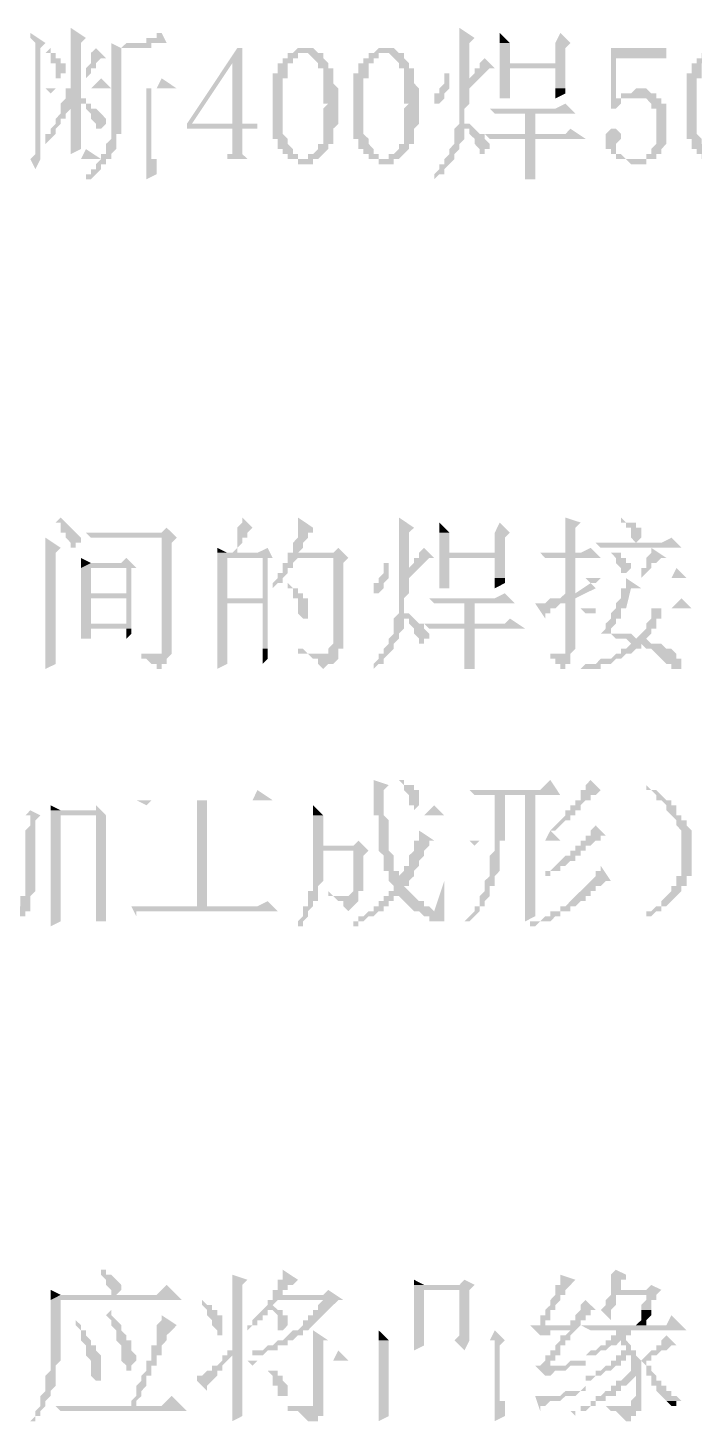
# Model space of a CAD drawing. Extents: x 51 to 246, y 3 to 417.
# Drawn here: x 192.93 to 198.52, y 320.38 to 332.06 of the extents above; entities that cross this region are included whole.
import ezdxf

# ---------------------------------------------------------------- set-up
doc = ezdxf.new("R2010")
doc.units = 0
doc.header["$MEASUREMENT"] = 0
doc.layers.add('_____1', color=160, linetype='Continuous')

msp = doc.modelspace()

# ---------------------------------------------------------------- hatches: boundary and pattern name
at = {"layer": '_____1'}
for points in [[(193.294, 332.062), (193.294, 331.554), (193.379, 331.554), (193.379, 331.935), (193.421, 331.978)], [(196.554, 332.062), (196.554, 331.597), (196.638, 331.597), (196.638, 331.935), (196.681, 331.978)], [(192.955, 332.02), (192.955, 331.978), (192.998, 331.935), (192.998, 331.004), (192.955, 330.962), (193.04, 330.962), (193.04, 331.893), (193.082, 331.935)], [(194.056, 332.02), (194.014, 332.02), (194.014, 331.978), (193.929, 331.978), (193.929, 331.935), (193.76, 331.935), (193.717, 331.893), (193.971, 331.893), (193.971, 331.935), (194.098, 331.935)], [(196.892, 332.02), (196.892, 331.935), (196.977, 331.935)], [(197.4, 332.02), (197.358, 331.935), (196.892, 331.935), (196.892, 331.766), (196.977, 331.766), (196.977, 331.935), (197.485, 331.935)], [(193.125, 331.893), (193.082, 331.851), (193.125, 331.851), (193.125, 331.766), (193.167, 331.766), (193.167, 331.639), (193.209, 331.639), (193.209, 331.681), (193.252, 331.681), (193.252, 331.766), (193.209, 331.766), (193.209, 331.808), (193.167, 331.808), (193.167, 331.851), (193.125, 331.851)], [(193.506, 331.893), (193.463, 331.851), (193.463, 331.766), (193.421, 331.724), (193.421, 331.639), (193.379, 331.639), (193.421, 331.639), (193.463, 331.681), (193.463, 331.724), (193.506, 331.724), (193.506, 331.766), (193.548, 331.808), (193.59, 331.808)], [(193.633, 331.935), (193.633, 331.554), (193.717, 331.554), (193.717, 331.893), (193.887, 331.893), (193.717, 331.893)], [(194.733, 331.893), (194.691, 331.893), (194.268, 331.258), (194.268, 331.216), (194.649, 331.216), (194.649, 331.004), (194.606, 331.004), (194.606, 330.962), (194.479, 330.962), (194.86, 330.962), (194.776, 330.962), (194.733, 331.004), (194.733, 331.216), (194.86, 331.216), (194.86, 331.258), (194.31, 331.258), (194.649, 331.766)], [(194.733, 331.893), (194.649, 331.766), (194.649, 331.258), (194.31, 331.258), (194.733, 331.258)], [(195.114, 331.851), (195.114, 331.808), (195.072, 331.808), (195.072, 331.766), (195.03, 331.766), (195.03, 331.681), (194.987, 331.681), (194.987, 331.131), (195.03, 331.131), (195.03, 331.046), (195.072, 331.046), (195.072, 331.004), (195.114, 331.004), (195.114, 330.962), (195.199, 330.962), (195.199, 330.919), (195.326, 330.919), (195.326, 330.962), (195.368, 330.962), (195.199, 330.962), (195.199, 331.004), (195.157, 331.004), (195.157, 331.046), (195.114, 331.089), (195.114, 331.131), (195.072, 331.173), (195.072, 331.639), (195.114, 331.639), (195.114, 331.766), (195.157, 331.766), (195.157, 331.808), (195.199, 331.808), (195.199, 331.851), (195.241, 331.851)], [(195.241, 331.893), (195.199, 331.893), (195.157, 331.851), (195.114, 331.851), (195.284, 331.851), (195.326, 331.808), (195.368, 331.766), (195.368, 331.724), (195.411, 331.724), (195.411, 331.427), (195.453, 331.427), (195.411, 331.385), (195.411, 331.089), (195.368, 331.089), (195.368, 331.046), (195.326, 331.004), (195.284, 331.004), (195.284, 330.962), (195.241, 330.962), (195.368, 330.962), (195.453, 331.046), (195.453, 331.089), (195.495, 331.089), (195.495, 331.216), (195.538, 331.258), (195.538, 331.554), (195.495, 331.597), (195.495, 331.724), (195.453, 331.724), (195.453, 331.766), (195.411, 331.808), (195.411, 331.851), (195.368, 331.851), (195.326, 331.893), (195.284, 331.893)], [(195.792, 331.851), (195.792, 331.808), (195.749, 331.808), (195.749, 331.766), (195.707, 331.766), (195.707, 331.681), (195.665, 331.681), (195.665, 331.131), (195.707, 331.131), (195.707, 331.046), (195.749, 331.046), (195.749, 331.004), (195.792, 331.004), (195.792, 330.962), (195.876, 330.962), (195.876, 330.919), (196.003, 330.919), (196.003, 330.962), (196.046, 330.962), (195.876, 330.962), (195.876, 331.004), (195.834, 331.004), (195.834, 331.046), (195.792, 331.089), (195.792, 331.131), (195.749, 331.173), (195.749, 331.639), (195.792, 331.639), (195.792, 331.766), (195.834, 331.766), (195.834, 331.808), (195.876, 331.808), (195.876, 331.851), (195.919, 331.851)], [(195.919, 331.893), (195.876, 331.893), (195.834, 331.851), (195.792, 331.851), (195.961, 331.851), (196.046, 331.766), (196.046, 331.724), (196.088, 331.724), (196.088, 331.427), (196.13, 331.427), (196.088, 331.385), (196.088, 331.089), (196.046, 331.089), (196.046, 331.046), (196.003, 331.004), (195.961, 331.004), (195.961, 330.962), (195.919, 330.962), (196.046, 330.962), (196.13, 331.046), (196.13, 331.089), (196.173, 331.089), (196.173, 331.216), (196.215, 331.258), (196.215, 331.554), (196.173, 331.597), (196.173, 331.724), (196.13, 331.724), (196.13, 331.766), (196.088, 331.808), (196.088, 331.851), (196.046, 331.851), (196.003, 331.893), (195.961, 331.893)], [(197.485, 331.935), (197.358, 331.935), (197.358, 331.766), (196.892, 331.766), (196.892, 331.724), (197.358, 331.724), (197.358, 331.554), (196.892, 331.554), (196.892, 331.47), (196.977, 331.47), (196.977, 331.554), (197.443, 331.554), (197.443, 331.893)], [(198.289, 331.893), (197.824, 331.893), (197.824, 331.385), (197.866, 331.385), (197.908, 331.427), (197.866, 331.427), (197.866, 331.808), (198.289, 331.808)], [(198.586, 331.851), (198.586, 331.808), (198.543, 331.808), (198.543, 331.766), (198.501, 331.766), (198.501, 331.681), (198.459, 331.681), (198.459, 331.131), (198.501, 331.131), (198.501, 331.046), (198.543, 331.046), (198.543, 331.004), (198.586, 331.004), (198.586, 330.962), (198.67, 330.962), (198.67, 330.919), (198.797, 330.919), (198.797, 330.962), (198.84, 330.962), (198.67, 330.962), (198.67, 331.004), (198.628, 331.004), (198.628, 331.046), (198.586, 331.089), (198.586, 331.131), (198.543, 331.173), (198.543, 331.639), (198.586, 331.639), (198.586, 331.766), (198.628, 331.766), (198.628, 331.808), (198.67, 331.808), (198.67, 331.851), (198.713, 331.851)], [(196.765, 331.808), (196.723, 331.766), (196.723, 331.724), (196.681, 331.724), (196.681, 331.681), (196.638, 331.639), (196.638, 331.597), (196.554, 331.597), (196.554, 331.258), (196.511, 331.216), (196.638, 331.216), (196.638, 331.173), (196.681, 331.131), (196.681, 331.089), (196.723, 331.046), (196.723, 331.004), (196.765, 331.004), (196.765, 331.046), (196.808, 331.046), (196.808, 331.089), (196.765, 331.131), (196.765, 331.173), (196.723, 331.173), (196.638, 331.258), (196.596, 331.258), (196.596, 331.385), (196.638, 331.427), (196.638, 331.554), (196.808, 331.724), (196.85, 331.724)], [(196.892, 331.724), (196.892, 331.554), (196.977, 331.554), (196.977, 331.724), (197.358, 331.724)], [(193.548, 331.639), (193.463, 331.554), (193.082, 331.554), (193.125, 331.512), (193.167, 331.554), (193.633, 331.554)], [(194.056, 331.639), (194.014, 331.554), (193.633, 331.554), (193.633, 331.131), (193.59, 331.089), (193.59, 331.004), (193.548, 331.004), (193.548, 330.962), (193.506, 330.919), (193.506, 330.877), (193.463, 330.877), (193.463, 330.835), (193.421, 330.835), (193.421, 330.792), (193.379, 330.792), (193.463, 330.792), (193.548, 330.877), (193.548, 330.919), (193.59, 330.919), (193.59, 330.962), (193.633, 330.962), (193.633, 331.004), (193.675, 331.046), (193.675, 331.173), (193.717, 331.173), (193.717, 331.554), (194.183, 331.554)], [(196.469, 331.681), (196.427, 331.681), (196.427, 331.597), (196.384, 331.554), (196.384, 331.512), (196.342, 331.512), (196.342, 331.427), (196.384, 331.427), (196.427, 331.47), (196.427, 331.512), (196.469, 331.554), (196.469, 331.639)], [(193.379, 331.554), (193.252, 331.554), (193.252, 331.47), (193.209, 331.427), (193.209, 331.343), (193.167, 331.3), (193.167, 331.258), (193.125, 331.216), (193.125, 331.173), (193.082, 331.173), (193.082, 331.089), (193.167, 331.173), (193.167, 331.216), (193.209, 331.258), (193.209, 331.3), (193.252, 331.3), (193.252, 331.343), (193.294, 331.385), (193.294, 331.427), (193.379, 331.427), (193.379, 331.47), (193.421, 331.47), (193.379, 331.47)], [(193.971, 331.554), (193.929, 331.554), (193.929, 330.792), (194.014, 330.835), (194.014, 330.962), (193.971, 330.962), (193.971, 331.046)], [(197.908, 331.512), (197.908, 331.47), (197.866, 331.47), (197.866, 331.427), (197.908, 331.427), (197.908, 331.47), (198.035, 331.47)], [(198.078, 331.554), (198.035, 331.554), (197.993, 331.512), (197.908, 331.512), (198.035, 331.47), (198.12, 331.47), (198.162, 331.427), (198.162, 331.385), (198.205, 331.385), (198.205, 331.089), (198.162, 331.046), (198.162, 331.004), (198.12, 331.004), (198.12, 330.962), (197.908, 330.962), (197.951, 330.962), (197.993, 330.919), (198.12, 330.919), (198.12, 330.962), (198.205, 330.962), (198.205, 331.004), (198.247, 331.004), (198.247, 331.046), (198.289, 331.089), (198.289, 331.427), (198.247, 331.427), (198.247, 331.47), (198.205, 331.47), (198.205, 331.512), (198.162, 331.512), (198.12, 331.554)], [(193.379, 331.427), (193.294, 331.427), (193.294, 331.004), (193.379, 331.046), (193.379, 331.385)], [(193.421, 331.47), (193.379, 331.47), (193.379, 331.427), (193.421, 331.427), (193.421, 331.385), (193.463, 331.343), (193.463, 331.3), (193.506, 331.258), (193.506, 331.216), (193.548, 331.216), (193.59, 331.258), (193.59, 331.3), (193.506, 331.385), (193.463, 331.385), (193.463, 331.427), (193.421, 331.427)], [(197.443, 331.427), (197.358, 331.385), (196.808, 331.385), (196.85, 331.343), (197.527, 331.343)], [(196.511, 331.216), (196.511, 331.089), (196.469, 331.046), (196.469, 331.004), (196.427, 330.962), (196.427, 330.919), (196.384, 330.919), (196.384, 330.877), (196.342, 330.835), (196.342, 330.792), (196.3, 330.792), (196.342, 330.792), (196.384, 330.835), (196.427, 330.835), (196.427, 330.877), (196.511, 330.962), (196.511, 331.004), (196.554, 331.046), (196.554, 331.089), (196.596, 331.131), (196.596, 331.216)], [(197.485, 331.216), (197.443, 331.173), (196.765, 331.173), (196.808, 331.131), (197.612, 331.131)], [(197.824, 331.216), (197.781, 331.173), (197.781, 331.046), (197.824, 331.046), (197.824, 331.004), (197.866, 331.004), (197.866, 330.962), (198.035, 330.962), (197.951, 330.962), (197.908, 331.004), (197.866, 331.004), (197.866, 331.089), (197.908, 331.131), (197.908, 331.173), (197.866, 331.216)], [(193.421, 331.046), (193.379, 330.962), (192.955, 330.962), (192.998, 330.877), (193.04, 330.962), (193.548, 330.962)], [(194.098, 327.871), (194.056, 327.829), (193.421, 327.829), (193.463, 327.787), (194.183, 327.787)], [(194.733, 327.956), (194.733, 327.914), (194.691, 327.871), (194.691, 327.702), (194.649, 327.66), (194.691, 327.66), (194.691, 327.702), (194.733, 327.744), (194.733, 327.787), (194.776, 327.787), (194.776, 327.829), (194.818, 327.871)], [(195.199, 327.956), (195.199, 327.787), (195.157, 327.744), (195.157, 327.66), (195.114, 327.66), (195.114, 327.617), (195.495, 327.617), (195.495, 326.898), (195.453, 326.855), (195.453, 326.813), (195.411, 326.813), (195.538, 326.813), (195.538, 326.855), (195.58, 326.855), (195.58, 327.575), (195.622, 327.617), (195.199, 327.66), (195.241, 327.702), (195.241, 327.744), (195.284, 327.787), (195.284, 327.829), (195.326, 327.829), (195.326, 327.871)], [(196.046, 327.956), (196.046, 327.49), (196.13, 327.49), (196.13, 327.829), (196.173, 327.871)], [(196.384, 327.914), (196.384, 327.829), (196.469, 327.829)], [(196.892, 327.914), (196.85, 327.829), (196.384, 327.829), (196.384, 327.66), (196.469, 327.66), (196.469, 327.829), (196.977, 327.829)], [(197.443, 327.956), (197.443, 327.66), (197.527, 327.66), (197.527, 327.871), (197.57, 327.914)], [(193.082, 327.787), (193.082, 326.686), (193.167, 326.728), (193.167, 327.66), (193.209, 327.702)], [(194.183, 327.787), (194.056, 327.787), (194.056, 326.813), (193.844, 326.813), (193.887, 326.813), (193.887, 326.771), (193.929, 326.771), (193.971, 326.728), (194.014, 326.728), (194.014, 326.686), (194.056, 326.686), (194.056, 326.728), (194.098, 326.728), (194.098, 326.771), (194.141, 326.813), (194.141, 327.744)], [(196.977, 327.829), (196.85, 327.829), (196.85, 327.66), (196.384, 327.66), (196.384, 327.617), (196.85, 327.617), (196.85, 327.448), (196.384, 327.448), (196.384, 327.363), (196.469, 327.363), (196.469, 327.448), (196.935, 327.448), (196.935, 327.787)], [(198.332, 327.787), (198.247, 327.744), (197.697, 327.744), (197.739, 327.702), (198.416, 327.702)], [(193.379, 327.617), (193.379, 327.533), (193.463, 327.575)], [(193.76, 327.617), (193.717, 327.575), (193.463, 327.575), (193.379, 327.533), (193.379, 327.321), (193.463, 327.321), (193.463, 327.533), (193.844, 327.533)], [(194.522, 327.702), (194.522, 327.66), (194.606, 327.66)], [(194.945, 327.702), (194.86, 327.66), (194.522, 327.66), (194.522, 327.279), (194.606, 327.279), (194.606, 327.617), (194.987, 327.617)], [(194.987, 327.617), (194.903, 327.617), (194.903, 327.279), (194.522, 327.279), (194.522, 326.686), (194.606, 326.728), (194.606, 326.855), (194.945, 326.855), (194.606, 326.855), (194.606, 327.236), (194.903, 327.236), (194.945, 327.279), (194.945, 327.617)], [(195.114, 327.617), (195.114, 327.575), (195.072, 327.575), (195.072, 327.49), (195.03, 327.49), (195.03, 327.448), (194.987, 327.406), (194.987, 327.363), (195.03, 327.406), (195.072, 327.406), (195.072, 327.448), (195.114, 327.49), (195.114, 327.533), (195.157, 327.533), (195.157, 327.575), (195.199, 327.617), (195.495, 327.617)], [(195.538, 327.702), (195.495, 327.66), (195.199, 327.66), (195.622, 327.617)], [(196.257, 327.702), (196.215, 327.66), (196.215, 327.617), (196.173, 327.617), (196.173, 327.575), (196.13, 327.533), (196.13, 327.49), (196.046, 327.49), (196.046, 327.152), (196.003, 327.109), (196.13, 327.109), (196.13, 327.067), (196.173, 327.025), (196.173, 326.982), (196.215, 326.94), (196.215, 326.898), (196.257, 326.898), (196.257, 326.94), (196.3, 326.94), (196.3, 326.982), (196.257, 327.025), (196.257, 327.067), (196.215, 327.067), (196.13, 327.152), (196.088, 327.152), (196.088, 327.279), (196.13, 327.321), (196.13, 327.448), (196.173, 327.49), (196.215, 327.533), (196.3, 327.617), (196.342, 327.617)], [(196.384, 327.617), (196.384, 327.448), (196.469, 327.448), (196.469, 327.617), (196.85, 327.617)], [(197.654, 327.702), (197.57, 327.66), (197.231, 327.66), (197.273, 327.617), (197.739, 327.617)], [(197.824, 327.702), (197.824, 327.66), (197.866, 327.617), (197.866, 327.575), (197.908, 327.533), (197.908, 327.49), (197.951, 327.49), (197.993, 327.533), (197.993, 327.575), (197.951, 327.575), (197.951, 327.617), (197.908, 327.617), (197.908, 327.66), (197.824, 327.66)], [(198.162, 327.702), (198.162, 327.66), (198.12, 327.617), (198.12, 327.533), (198.078, 327.533), (198.078, 327.448), (198.12, 327.49), (198.162, 327.533), (198.162, 327.575), (198.205, 327.575), (198.247, 327.617), (198.289, 327.617)], [(193.844, 327.533), (193.76, 327.533), (193.76, 327.321), (193.379, 327.321), (193.379, 327.067), (193.463, 327.067), (193.463, 327.279), (193.802, 327.279), (193.802, 327.533)], [(195.961, 327.575), (195.919, 327.575), (195.919, 327.49), (195.876, 327.448), (195.876, 327.406), (195.834, 327.406), (195.834, 327.321), (195.876, 327.321), (195.919, 327.363), (195.919, 327.406), (195.961, 327.448), (195.961, 327.533)], [(198.374, 327.533), (198.332, 327.448), (197.612, 327.448), (197.654, 327.406), (197.697, 327.406), (197.739, 327.448), (198.459, 327.448)], [(197.654, 327.406), (197.527, 327.321), (197.443, 327.321), (197.4, 327.279), (197.316, 327.279), (197.273, 327.236), (197.443, 327.236), (197.443, 326.813), (197.4, 326.813), (197.485, 326.813), (197.527, 326.855), (197.527, 327.279), (197.697, 327.363)], [(197.951, 327.448), (197.951, 327.363), (197.908, 327.363), (197.908, 327.279), (197.866, 327.236), (197.866, 327.194), (197.951, 327.194), (197.993, 327.363), (198.078, 327.363)], [(194.945, 327.279), (194.903, 327.236), (194.903, 326.855), (194.606, 326.855), (194.945, 326.855), (194.945, 327.236)], [(196.935, 327.321), (196.85, 327.279), (196.3, 327.279), (196.342, 327.236), (197.019, 327.236)], [(198.416, 327.279), (198.332, 327.194), (197.57, 327.194), (197.612, 327.152), (197.697, 327.152), (197.697, 327.194), (198.501, 327.194)], [(197.273, 327.236), (197.189, 327.236), (197.273, 327.109), (197.273, 327.152), (197.316, 327.152), (197.316, 327.194), (197.358, 327.194), (197.4, 327.236), (197.443, 327.236)], [(197.908, 327.194), (197.866, 327.194), (197.824, 327.152), (197.824, 327.109), (197.781, 327.067), (197.781, 327.025), (197.739, 326.982), (197.824, 326.982), (197.866, 326.94), (197.951, 326.94), (197.993, 326.898), (198.078, 326.898), (198.12, 326.855), (198.162, 326.855), (198.289, 326.728), (198.332, 326.728), (198.332, 326.686), (198.416, 326.686), (198.416, 326.771), (198.374, 326.771), (198.374, 326.813), (198.332, 326.855), (198.289, 326.855), (198.247, 326.898), (198.162, 326.898), (198.12, 326.94), (198.035, 326.94), (197.993, 326.982), (197.824, 326.982), (197.824, 327.025), (197.866, 327.067), (197.866, 327.109), (197.908, 327.109), (197.908, 327.152)], [(198.247, 327.194), (198.162, 327.194), (198.162, 327.109), (198.12, 327.067), (198.12, 327.025), (198.035, 326.94), (198.12, 326.94), (198.162, 326.982), (198.162, 327.025), (198.205, 327.025), (198.205, 327.109), (198.247, 327.109), (198.247, 327.152)], [(196.003, 327.109), (196.003, 326.982), (195.961, 326.94), (195.961, 326.898), (195.919, 326.855), (195.919, 326.813), (195.876, 326.813), (195.876, 326.771), (195.834, 326.728), (195.834, 326.686), (195.792, 326.686), (195.834, 326.686), (195.876, 326.728), (195.919, 326.728), (195.919, 326.771), (196.003, 326.855), (196.003, 326.898), (196.046, 326.94), (196.046, 326.982), (196.088, 327.025), (196.088, 327.109)], [(196.977, 327.109), (196.935, 327.067), (196.257, 327.067), (196.3, 327.025), (197.104, 327.025)], [(193.844, 326.855), (193.844, 326.813), (194.014, 326.813), (193.844, 326.813)], [(194.945, 326.855), (194.903, 326.855), (194.903, 326.728), (194.945, 326.771), (194.945, 326.813)], [(197.993, 326.898), (197.951, 326.855), (197.908, 326.855), (197.908, 326.813), (197.866, 326.813), (197.824, 326.771), (197.739, 326.771), (197.697, 326.728), (197.612, 326.728), (197.57, 326.686), (197.527, 326.686), (197.739, 326.686), (197.739, 326.728), (197.824, 326.728), (197.866, 326.771), (197.908, 326.771), (197.951, 326.813), (197.993, 326.813), (198.035, 326.855), (198.078, 326.855), (198.078, 326.898)], [(195.834, 325.755), (195.834, 325.458), (195.919, 325.458), (195.919, 325.67), (195.961, 325.712)], [(196.046, 325.755), (196.088, 325.712), (196.088, 325.67), (196.13, 325.628), (196.13, 325.543), (196.173, 325.543), (196.173, 325.501), (196.215, 325.543), (196.215, 325.67), (196.173, 325.67), (196.173, 325.712), (196.088, 325.712), (196.088, 325.755)], [(197.316, 325.755), (197.231, 325.67), (196.638, 325.67), (196.681, 325.628), (197.4, 325.628)], [(197.654, 325.755), (197.612, 325.712), (197.612, 325.67), (197.57, 325.67), (197.57, 325.585), (197.527, 325.585), (197.527, 325.543), (197.485, 325.543), (197.485, 325.501), (197.443, 325.501), (197.443, 325.458), (197.4, 325.416), (197.358, 325.374), (197.316, 325.331), (197.358, 325.331), (197.4, 325.374), (197.443, 325.416), (197.485, 325.416), (197.485, 325.458), (197.527, 325.458), (197.527, 325.501), (197.57, 325.501), (197.57, 325.543), (197.612, 325.585), (197.654, 325.585), (197.654, 325.628), (197.697, 325.628), (197.739, 325.67)], [(194.86, 325.67), (194.818, 325.585), (193.844, 325.585), (193.929, 325.543), (193.971, 325.585), (194.987, 325.585)], [(193.506, 325.543), (193.506, 325.501), (193.125, 325.501), (193.125, 324.739), (193.209, 324.739), (193.209, 325.458), (193.59, 325.458)], [(193.125, 325.543), (193.125, 325.501), (193.209, 325.501)], [(196.342, 325.543), (196.257, 325.458), (195.326, 325.458), (195.326, 324.823), (195.284, 324.823), (195.284, 324.696), (195.241, 324.696), (195.241, 324.612), (195.199, 324.569), (195.199, 324.527), (195.241, 324.527), (195.241, 324.569), (195.284, 324.612), (195.284, 324.654), (195.326, 324.696), (195.326, 324.739), (195.368, 324.739), (195.368, 324.866), (195.411, 324.908), (195.411, 325.162), (195.792, 325.162), (195.411, 325.204), (195.411, 325.458), (196.427, 325.458)], [(195.326, 325.543), (195.326, 325.458), (195.411, 325.458)], [(196.85, 325.628), (196.85, 325.247), (196.935, 325.247), (196.935, 325.628), (197.104, 325.628)], [(197.189, 325.628), (196.85, 325.628), (197.104, 325.628), (197.104, 325.247), (197.189, 325.247)], [(192.659, 325.458), (192.659, 325.077), (192.617, 325.077), (192.617, 324.908), (192.574, 324.866), (192.574, 324.823), (192.532, 324.781), (192.532, 324.739), (192.49, 324.696), (192.49, 324.654), (192.363, 324.527), (192.405, 324.527), (192.574, 324.696), (192.574, 324.739), (192.617, 324.781), (192.617, 324.823), (192.659, 324.866), (192.659, 324.95), (192.701, 324.95), (192.701, 325.162), (192.744, 325.204), (192.744, 325.458), (192.955, 325.458)], [(192.955, 325.501), (192.913, 325.458), (192.405, 325.458), (192.447, 325.416), (192.49, 325.416), (192.49, 325.458), (193.04, 325.458)], [(193.04, 325.458), (192.659, 325.458), (192.955, 325.458), (192.955, 325.374), (192.913, 325.331), (192.913, 324.781), (192.871, 324.781), (192.871, 324.696), (192.828, 324.696), (192.955, 324.696), (192.955, 324.781), (192.998, 324.823), (192.998, 325.416)], [(195.919, 325.458), (195.876, 325.458), (195.876, 325.162), (195.919, 325.12), (195.919, 324.993), (195.961, 324.993), (195.961, 324.95), (196.046, 324.95), (196.046, 324.993), (196.003, 324.993), (196.003, 325.12), (195.961, 325.162), (195.961, 325.416)], [(196.215, 325.331), (196.215, 325.247), (196.173, 325.247), (196.173, 325.162), (196.13, 325.12), (196.13, 325.035), (196.088, 325.035), (196.088, 324.993), (196.046, 324.95), (195.961, 324.95), (195.961, 324.908), (196.003, 324.866), (196.003, 324.823), (195.961, 324.823), (195.961, 324.781), (196.046, 324.781), (196.173, 324.654), (196.342, 324.654), (196.3, 324.696), (196.257, 324.696), (196.257, 324.739), (196.215, 324.739), (196.088, 324.866), (196.13, 324.866), (196.13, 324.908), (196.173, 324.95), (196.173, 324.993), (196.215, 325.035), (196.215, 325.077), (196.257, 325.12), (196.257, 325.162), (196.3, 325.204), (196.3, 325.247), (196.342, 325.247)], [(197.316, 325.331), (197.273, 325.247), (196.638, 325.247), (196.681, 325.204), (196.723, 325.247), (197.4, 325.247)], [(197.697, 325.374), (197.654, 325.331), (197.654, 325.289), (197.612, 325.289), (197.612, 325.247), (197.57, 325.247), (197.57, 325.204), (197.527, 325.204), (197.527, 325.162), (197.485, 325.162), (197.485, 325.12), (197.443, 325.12), (197.316, 324.993), (197.273, 324.993), (197.273, 324.95), (197.316, 324.95), (197.316, 324.993), (197.4, 324.993), (197.4, 325.035), (197.443, 325.035), (197.485, 325.077), (197.527, 325.077), (197.527, 325.12), (197.57, 325.12), (197.57, 325.162), (197.612, 325.162), (197.612, 325.204), (197.654, 325.204), (197.697, 325.247), (197.739, 325.247), (197.739, 325.289), (197.781, 325.289)], [(195.707, 325.247), (195.665, 325.204), (195.411, 325.204), (195.792, 325.162)], [(196.85, 325.247), (196.85, 325.162), (196.808, 325.12), (196.808, 324.95), (196.765, 324.908), (196.765, 324.823), (196.723, 324.781), (196.723, 324.696), (196.681, 324.696), (196.681, 324.654), (196.596, 324.569), (196.596, 324.527), (196.596, 324.569), (196.638, 324.569), (196.723, 324.654), (196.723, 324.696), (196.765, 324.696), (196.765, 324.739), (196.808, 324.781), (196.808, 324.866), (196.85, 324.866), (196.85, 324.95), (196.892, 324.993), (196.892, 325.247), (197.104, 325.247)], [(197.189, 325.247), (196.85, 325.247), (197.104, 325.247), (197.104, 324.569), (197.189, 324.612), (197.189, 325.204)], [(195.792, 325.162), (195.665, 325.162), (195.665, 324.823), (195.622, 324.781), (195.707, 324.781), (195.707, 324.823), (195.749, 324.823), (195.749, 325.12)], [(197.739, 325.035), (197.739, 324.993), (197.697, 324.993), (197.697, 324.95), (197.485, 324.739), (197.443, 324.696), (197.4, 324.696), (197.4, 324.654), (197.316, 324.654), (197.316, 324.612), (197.273, 324.612), (197.231, 324.569), (197.146, 324.569), (197.146, 324.527), (197.189, 324.527), (197.231, 324.569), (197.316, 324.569), (197.358, 324.612), (197.4, 324.612), (197.4, 324.654), (197.485, 324.654), (197.485, 324.696), (197.527, 324.696), (197.57, 324.739), (197.612, 324.739), (197.612, 324.781), (197.654, 324.781), (197.654, 324.823), (197.697, 324.823), (197.697, 324.866), (197.739, 324.866), (197.781, 324.908), (197.824, 324.908)], [(194.945, 324.739), (194.86, 324.696), (193.802, 324.696), (193.844, 324.612), (193.844, 324.654), (195.03, 324.654)], [(195.961, 324.781), (195.919, 324.781), (195.919, 324.739), (195.876, 324.739), (195.876, 324.696), (195.834, 324.696), (195.834, 324.654), (195.792, 324.654), (195.749, 324.612), (195.707, 324.612), (195.707, 324.569), (195.665, 324.569), (195.665, 324.527), (195.707, 324.527), (195.707, 324.569), (195.749, 324.569), (195.792, 324.612), (195.834, 324.612), (195.876, 324.654), (195.919, 324.654), (195.919, 324.696), (195.961, 324.696), (195.961, 324.739), (196.003, 324.739), (196.003, 324.781), (196.046, 324.781)], [(193.548, 321.648), (193.548, 321.606), (193.59, 321.564), (193.59, 321.521), (193.633, 321.479), (193.633, 321.437), (193.675, 321.437), (193.717, 321.479), (193.717, 321.521), (193.675, 321.564), (193.633, 321.606), (193.59, 321.606), (193.59, 321.648)], [(194.649, 321.606), (194.649, 320.971), (194.606, 320.971), (194.606, 320.929), (194.564, 320.929), (194.564, 320.886), (194.522, 320.844), (194.479, 320.844), (194.479, 320.802), (194.437, 320.802), (194.395, 320.759), (194.352, 320.759), (194.352, 320.717), (194.437, 320.632), (194.437, 320.675), (194.522, 320.759), (194.522, 320.802), (194.564, 320.802), (194.564, 320.844), (194.606, 320.886), (194.649, 320.929), (194.649, 320.971), (194.733, 320.971), (194.733, 321.521), (194.776, 321.564)], [(195.072, 321.648), (195.072, 321.564), (195.03, 321.564), (195.03, 321.479), (194.987, 321.479), (194.987, 321.437), (195.072, 321.437), (195.072, 321.479), (195.114, 321.479), (195.114, 321.521), (195.157, 321.521), (195.199, 321.564)], [(196.596, 321.564), (196.554, 321.521), (196.173, 321.521), (196.173, 321.056), (195.876, 321.056), (196.173, 321.056), (196.173, 320.971), (196.257, 321.013), (196.257, 321.479), (196.554, 321.479), (196.681, 321.521)], [(196.173, 321.564), (196.173, 321.521), (196.257, 321.521)], [(197.4, 321.606), (197.4, 321.521), (197.358, 321.521), (197.358, 321.437), (197.316, 321.394), (197.316, 321.352), (197.273, 321.31), (197.273, 321.267), (197.231, 321.267), (197.231, 321.183), (197.146, 321.183), (197.231, 321.098), (197.316, 321.098), (197.316, 321.14), (197.527, 321.14), (197.231, 321.183), (197.273, 321.183), (197.273, 321.225), (197.316, 321.225), (197.316, 321.31), (197.358, 321.31), (197.358, 321.352), (197.4, 321.394), (197.4, 321.437), (197.443, 321.437), (197.443, 321.479), (197.485, 321.521), (197.527, 321.564)], [(197.866, 321.648), (197.824, 321.606), (197.824, 321.479), (197.908, 321.479), (197.908, 321.564), (197.951, 321.564), (197.951, 321.606)], [(194.098, 321.521), (194.014, 321.437), (193.209, 321.437), (193.125, 321.394), (193.125, 320.802), (193.082, 320.759), (193.082, 320.632), (193.04, 320.59), (193.04, 320.505), (192.998, 320.463), (192.998, 320.421), (192.955, 320.378), (192.998, 320.378), (192.998, 320.421), (193.04, 320.421), (193.04, 320.463), (193.082, 320.505), (193.082, 320.548), (193.125, 320.59), (193.125, 320.632), (193.167, 320.675), (193.167, 320.844), (193.209, 320.886), (193.209, 321.394), (194.225, 321.394)], [(193.125, 321.479), (193.125, 321.394), (193.209, 321.437)], [(195.453, 321.479), (195.411, 321.437), (194.987, 321.437), (195.411, 321.394), (195.368, 321.352), (195.368, 321.31), (195.326, 321.31), (195.326, 321.267), (195.284, 321.267), (195.284, 321.225), (195.241, 321.225), (195.241, 321.183), (195.199, 321.14), (195.157, 321.14), (195.072, 321.056), (195.03, 321.056), (194.987, 321.013), (194.945, 321.013), (194.903, 320.971), (194.818, 320.971), (194.818, 320.929), (194.776, 320.929), (194.903, 320.929), (194.945, 320.971), (195.03, 320.971), (195.03, 321.013), (195.114, 321.013), (195.114, 321.056), (195.157, 321.056), (195.199, 321.098), (195.241, 321.098), (195.241, 321.14), (195.284, 321.14), (195.326, 321.183), (195.368, 321.225), (195.538, 321.394), (195.58, 321.394)], [(194.987, 321.437), (194.987, 321.394), (194.945, 321.394), (194.945, 321.352), (195.03, 321.267), (195.03, 321.14), (195.072, 321.14), (195.114, 321.183), (195.114, 321.267), (195.072, 321.267), (195.072, 321.31), (195.03, 321.31), (194.987, 321.352), (195.03, 321.394), (195.411, 321.394)], [(196.681, 321.521), (196.554, 321.479), (196.554, 321.098), (196.511, 321.056), (196.638, 321.056), (196.638, 321.479)], [(198.162, 321.521), (198.12, 321.479), (197.824, 321.479), (197.824, 321.437), (197.781, 321.394), (197.781, 321.352), (197.739, 321.31), (197.824, 321.31), (197.866, 321.352), (197.866, 321.437), (198.12, 321.437), (198.247, 321.479)], [(198.247, 321.479), (198.12, 321.437), (198.12, 321.394), (198.078, 321.352), (198.078, 321.31), (197.739, 321.31), (197.824, 321.225), (197.824, 321.31), (198.162, 321.31), (198.162, 321.394), (198.205, 321.394), (198.205, 321.437)], [(193.633, 321.31), (193.59, 321.267), (193.633, 321.225), (193.633, 321.183), (193.675, 321.14), (193.675, 321.056), (193.717, 321.013), (193.717, 320.886), (193.76, 320.844), (193.76, 320.802), (193.802, 320.802), (193.802, 320.844), (193.844, 320.886), (193.844, 320.929), (193.802, 320.971), (193.802, 321.056), (193.76, 321.056), (193.76, 321.098), (193.717, 321.14), (193.717, 321.183), (193.675, 321.225), (193.633, 321.267)], [(194.945, 321.352), (194.818, 321.225), (194.818, 321.183), (194.776, 321.183), (194.776, 321.14), (194.818, 321.183), (194.86, 321.183), (194.86, 321.225), (194.903, 321.225), (194.903, 321.267), (194.945, 321.267), (194.945, 321.31), (194.987, 321.31)], [(197.612, 321.394), (197.57, 321.352), (197.57, 321.31), (197.527, 321.267), (197.527, 321.225), (197.485, 321.225), (197.485, 321.183), (197.231, 321.183), (197.527, 321.14), (197.57, 321.183), (197.57, 321.225), (197.612, 321.225), (197.612, 321.267), (197.654, 321.267), (197.654, 321.31), (197.697, 321.31)], [(198.162, 321.31), (198.078, 321.31), (198.078, 321.225), (198.035, 321.183), (198.12, 321.183), (198.12, 321.225), (198.162, 321.267)], [(193.336, 321.225), (193.336, 321.183), (193.379, 321.14), (193.379, 321.056), (193.421, 321.013), (193.421, 320.929), (193.463, 320.886), (193.463, 320.759), (193.506, 320.717), (193.548, 320.717), (193.548, 320.929), (193.506, 320.971), (193.506, 321.013), (193.463, 321.013), (193.463, 321.056), (193.421, 321.098), (193.421, 321.14), (193.379, 321.14), (193.379, 321.183)], [(194.056, 321.267), (194.056, 321.225), (194.014, 321.183), (194.014, 321.013), (193.971, 321.013), (193.971, 320.886), (193.929, 320.886), (193.929, 320.802), (193.887, 320.759), (193.887, 320.717), (193.844, 320.675), (193.844, 320.59), (193.802, 320.548), (193.802, 320.505), (193.844, 320.505), (193.844, 320.548), (193.887, 320.59), (193.887, 320.632), (193.929, 320.675), (193.929, 320.759), (193.971, 320.759), (193.971, 320.844), (194.014, 320.844), (194.014, 320.929), (194.056, 320.929), (194.056, 321.013), (194.098, 321.056), (194.098, 321.098), (194.141, 321.14), (194.183, 321.183)], [(198.332, 321.267), (198.289, 321.183), (197.57, 321.183), (197.654, 321.14), (198.459, 321.14)], [(195.326, 321.14), (195.326, 320.886), (195.411, 320.886), (195.411, 321.056), (195.453, 321.056)], [(195.876, 321.14), (195.876, 321.056), (195.961, 321.056)], [(196.85, 321.14), (196.808, 321.056), (196.511, 321.056), (196.85, 321.056), (196.85, 320.548), (195.961, 320.548), (196.935, 320.548), (196.892, 320.548), (196.892, 321.013), (196.935, 321.056)], [(198.035, 321.14), (197.866, 321.14), (197.866, 321.098), (197.824, 321.098), (197.824, 321.056), (197.781, 321.056), (197.781, 321.013), (197.739, 321.013), (197.697, 320.971), (197.654, 320.971), (197.612, 320.929), (197.57, 320.929), (197.697, 320.929), (197.739, 320.971), (197.781, 320.971), (197.824, 321.013), (197.866, 321.013), (197.908, 321.056), (197.951, 321.056), (197.951, 321.098), (197.993, 321.098), (197.993, 321.14)], [(198.289, 321.098), (198.247, 321.056), (198.247, 321.013), (198.205, 321.013), (198.205, 320.971), (198.162, 320.971), (198.12, 320.929), (198.078, 320.886), (198.162, 320.886), (198.162, 320.929), (198.205, 320.929), (198.247, 320.971), (198.289, 320.971), (198.332, 321.013), (198.374, 321.013)], [(194.733, 320.971), (194.649, 320.971), (194.649, 320.378), (194.733, 320.421), (194.733, 320.929)], [(195.538, 320.971), (195.495, 320.886), (194.776, 320.886), (194.818, 320.844), (194.86, 320.886), (195.622, 320.886)], [(195.876, 321.056), (195.876, 320.548), (196.85, 320.548), (196.85, 320.378), (196.935, 320.421), (196.935, 320.548), (195.961, 320.548), (195.961, 321.056), (196.173, 321.056)], [(196.511, 321.056), (196.596, 320.971), (196.638, 321.056), (196.85, 321.056)], [(197.951, 321.056), (197.908, 321.056), (197.908, 321.013), (197.951, 321.013), (197.951, 320.971), (197.908, 320.971), (197.908, 320.929), (197.993, 320.929), (197.993, 320.886), (198.078, 320.886), (198.12, 320.844), (198.12, 320.759), (198.162, 320.759), (198.162, 320.675), (198.205, 320.675), (198.205, 320.632), (198.289, 320.548), (198.459, 320.548), (198.416, 320.548), (198.374, 320.59), (198.332, 320.59), (198.332, 320.632), (198.289, 320.632), (198.289, 320.675), (198.247, 320.675), (198.247, 320.717), (198.205, 320.717), (198.205, 320.759), (198.162, 320.802), (198.162, 320.844), (198.12, 320.844), (198.12, 320.886), (198.078, 320.886), (198.035, 320.929), (198.035, 320.971), (197.993, 320.971), (197.993, 321.013)], [(195.411, 320.886), (195.326, 320.886), (195.326, 320.505), (195.284, 320.505), (195.114, 320.463), (195.199, 320.463), (195.284, 320.378), (195.368, 320.378), (195.368, 320.421), (195.411, 320.421), (195.411, 320.505)], [(197.612, 320.886), (197.485, 320.886), (197.443, 320.844), (197.316, 320.844), (197.612, 320.844)], [(197.908, 320.929), (197.866, 320.929), (197.866, 320.886), (197.824, 320.886), (197.824, 320.844), (197.781, 320.844), (197.739, 320.802), (197.697, 320.802), (197.697, 320.759), (197.612, 320.759), (197.612, 320.717), (197.57, 320.717), (197.654, 320.717), (197.697, 320.759), (197.739, 320.759), (197.781, 320.802), (197.824, 320.802), (197.866, 320.844), (197.908, 320.844), (197.908, 320.886), (197.951, 320.886), (197.951, 320.929), (197.993, 320.929)], [(197.993, 320.886), (197.993, 320.802), (197.951, 320.759), (198.035, 320.759), (198.035, 320.59), (197.993, 320.548), (197.993, 320.505), (197.908, 320.505), (198.078, 320.463), (198.078, 320.886)], [(194.945, 320.802), (194.987, 320.759), (194.987, 320.675), (195.03, 320.675), (195.03, 320.59), (195.114, 320.59), (195.114, 320.675), (195.072, 320.717), (195.072, 320.759), (195.03, 320.759), (195.03, 320.802), (194.987, 320.802)], [(197.951, 320.759), (197.908, 320.717), (197.866, 320.717), (197.866, 320.675), (197.824, 320.675), (197.824, 320.632), (197.781, 320.632), (197.739, 320.59), (197.697, 320.59), (197.697, 320.548), (197.654, 320.548), (197.654, 320.505), (197.57, 320.505), (197.57, 320.463), (197.485, 320.463), (197.527, 320.421), (197.527, 320.463), (197.612, 320.463), (197.654, 320.505), (197.697, 320.505), (197.697, 320.548), (197.781, 320.548), (197.781, 320.59), (197.866, 320.59), (197.866, 320.632), (197.908, 320.632), (197.908, 320.675), (197.951, 320.675), (198.035, 320.759)], [(197.612, 320.675), (197.57, 320.632), (197.443, 320.632), (197.4, 320.59), (197.189, 320.59), (197.231, 320.463), (197.231, 320.505), (197.273, 320.505), (197.316, 320.548), (197.4, 320.548), (197.443, 320.59), (197.527, 320.59), (197.57, 320.632), (197.612, 320.632)], [(194.141, 320.59), (194.056, 320.505), (193.167, 320.505), (193.209, 320.463), (194.268, 320.463)], [(195.876, 320.548), (195.876, 320.378), (195.961, 320.421), (195.961, 320.548), (196.85, 320.548)], [(197.781, 320.505), (197.824, 320.463), (197.866, 320.463), (197.908, 320.421), (197.951, 320.378), (197.993, 320.378), (197.993, 320.421), (198.035, 320.421), (198.035, 320.463), (198.078, 320.463), (197.908, 320.505), (197.824, 320.505)], [(198.289, 320.548), (198.332, 320.505), (198.374, 320.505), (198.374, 320.548), (198.416, 320.548)]]:
    msp.add_hatch(color=7, dxfattribs=at).paths.add_polyline_path(points, is_closed=False)
for points in [[(197.443, 331.554), (197.358, 331.554), (197.358, 331.47), (197.443, 331.512)], [(197.104, 331.343), (197.189, 331.343), (197.189, 331.173), (197.104, 331.173)], [(197.104, 330.792), (197.189, 330.792), (197.189, 331.131), (197.104, 331.131)], [(193.209, 327.956), (193.167, 327.914), (193.209, 327.914), (193.209, 327.829), (193.252, 327.829), (193.252, 327.787), (193.294, 327.744), (193.294, 327.702), (193.336, 327.702), (193.336, 327.744), (193.379, 327.744), (193.379, 327.787), (193.252, 327.914)], [(197.908, 327.956), (197.908, 327.914), (197.951, 327.914), (197.951, 327.871), (197.993, 327.871), (197.993, 327.787), (198.035, 327.744), (198.078, 327.787), (198.078, 327.871), (198.035, 327.871), (198.035, 327.914), (197.951, 327.914)], [(197.443, 327.617), (197.527, 327.617), (197.527, 327.321), (197.443, 327.321)], [(195.114, 327.406), (195.114, 327.363), (195.157, 327.363), (195.157, 327.279), (195.199, 327.279), (195.199, 327.152), (195.241, 327.109), (195.284, 327.109), (195.284, 327.279), (195.241, 327.279), (195.241, 327.321), (195.199, 327.321), (195.199, 327.363), (195.157, 327.363)], [(196.935, 327.448), (196.85, 327.448), (196.85, 327.363), (196.935, 327.406)], [(193.802, 327.279), (193.76, 327.279), (193.76, 327.067), (193.379, 327.067), (193.379, 326.94), (193.463, 326.94), (193.463, 327.025), (193.802, 327.025)], [(196.596, 327.236), (196.681, 327.236), (196.681, 327.067), (196.596, 327.067)], [(193.802, 327.025), (193.76, 327.025), (193.76, 326.94), (193.802, 326.982)], [(196.596, 326.686), (196.681, 326.686), (196.681, 327.025), (196.596, 327.025)], [(195.199, 326.855), (195.199, 326.813), (195.284, 326.813), (195.326, 326.771), (195.368, 326.771), (195.368, 326.728), (195.411, 326.686), (195.453, 326.728), (195.495, 326.728), (195.538, 326.771), (195.538, 326.813), (195.284, 326.813), (195.241, 326.855)], [(197.273, 326.813), (197.316, 326.813), (197.316, 326.771), (197.358, 326.771), (197.358, 326.728), (197.4, 326.728), (197.4, 326.686), (197.443, 326.686), (197.443, 326.728), (197.485, 326.728), (197.485, 326.813)], [(198.12, 325.712), (198.12, 325.67), (198.162, 325.67), (198.205, 325.628), (198.205, 325.585), (198.247, 325.585), (198.289, 325.543), (198.289, 325.501), (198.374, 325.416), (198.374, 325.374), (198.416, 325.331), (198.416, 324.95), (198.374, 324.95), (198.374, 324.866), (198.332, 324.866), (198.332, 324.823), (198.247, 324.739), (198.247, 324.696), (198.205, 324.696), (198.162, 324.654), (198.12, 324.654), (198.12, 324.612), (198.162, 324.612), (198.205, 324.654), (198.247, 324.654), (198.247, 324.696), (198.289, 324.696), (198.416, 324.823), (198.416, 324.866), (198.459, 324.866), (198.459, 324.95), (198.501, 324.95), (198.501, 325.331), (198.459, 325.374), (198.459, 325.416), (198.416, 325.416), (198.416, 325.458), (198.374, 325.458), (198.374, 325.543), (198.332, 325.543), (198.332, 325.585), (198.289, 325.585), (198.205, 325.67), (198.162, 325.67)], [(194.352, 325.585), (194.437, 325.585), (194.437, 324.696), (194.352, 324.696)], [(193.59, 325.458), (193.506, 325.458), (193.506, 324.739), (193.125, 324.739), (193.125, 324.527), (193.209, 324.569), (193.209, 324.739), (193.59, 324.739)], [(195.453, 324.823), (195.453, 324.781), (195.495, 324.781), (195.538, 324.739), (195.58, 324.739), (195.58, 324.696), (195.622, 324.654), (195.707, 324.739), (195.707, 324.781), (195.495, 324.781)], [(196.427, 324.908), (196.342, 324.654), (196.173, 324.654), (196.215, 324.654), (196.257, 324.612), (196.3, 324.612), (196.3, 324.569), (196.427, 324.569)], [(192.659, 324.739), (192.659, 324.696), (192.701, 324.696), (192.701, 324.654), (192.744, 324.654), (192.786, 324.612), (192.786, 324.569), (192.828, 324.569), (192.871, 324.612), (192.913, 324.612), (192.913, 324.654), (192.955, 324.654), (192.955, 324.696), (192.701, 324.696)], [(193.506, 324.569), (193.59, 324.569), (193.59, 324.739), (193.506, 324.739)], [(194.395, 321.394), (194.395, 321.352), (194.437, 321.31), (194.437, 321.267), (194.479, 321.225), (194.479, 321.183), (194.522, 321.14), (194.522, 321.098), (194.564, 321.098), (194.564, 321.267), (194.522, 321.267), (194.522, 321.31), (194.479, 321.31), (194.479, 321.352), (194.437, 321.352)], [(197.527, 321.14), (197.485, 321.14), (197.443, 321.098), (197.4, 321.098), (197.4, 321.056), (197.358, 321.013), (197.358, 320.971), (197.316, 320.971), (197.316, 320.929), (197.273, 320.929), (197.273, 320.886), (197.231, 320.844), (197.189, 320.844), (197.273, 320.759), (197.316, 320.759), (197.358, 320.802), (197.443, 320.802), (197.485, 320.844), (197.57, 320.844), (197.316, 320.844), (197.316, 320.886), (197.358, 320.886), (197.358, 320.929), (197.4, 320.929), (197.4, 321.013), (197.443, 321.013), (197.443, 321.056), (197.485, 321.056), (197.485, 321.098)], [(195.114, 320.505), (195.114, 320.463), (195.284, 320.505)]]:
    msp.add_hatch(color=7, dxfattribs=at).paths.add_polyline_path(points)

doc.saveas('drawing.dxf')
